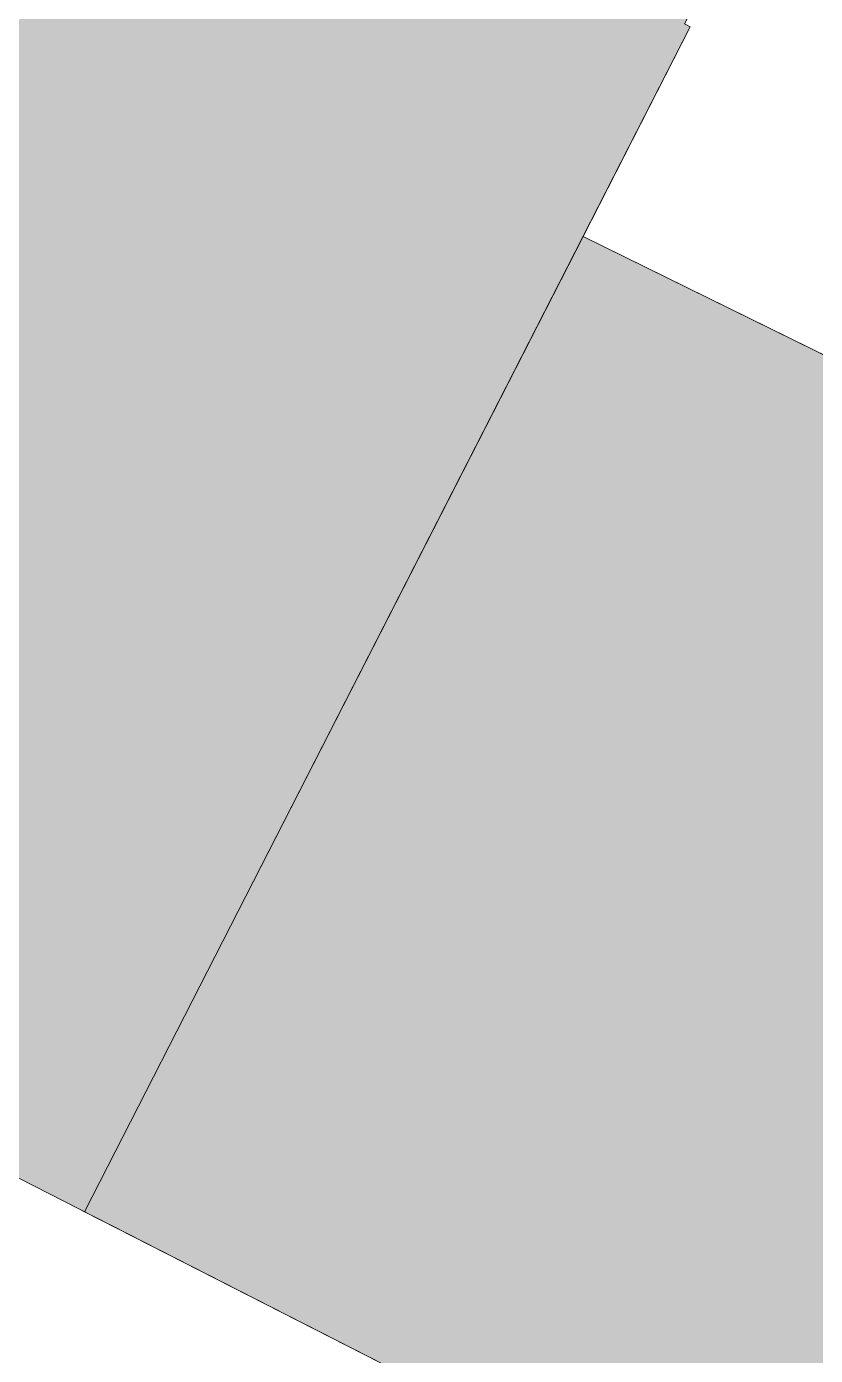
# Model space of a CAD drawing. Header units: metres. Extents: x 662613 to 666742, y 2728069 to 2732733.
# Drawn here: x 664256.79 to 664275.8, y 2730646.79 to 2730678.84 of the extents above; entities that cross this region are included whole.
import ezdxf

# ---------------------------------------------------------------- set-up
doc = ezdxf.new("R2010")
doc.units = ezdxf.units.M
doc.header["$MEASUREMENT"] = 0
doc.layers.add('Open area$0$INTENSIVE LANDSCAPING AND PLAZAS', color=7, linetype='Continuous', true_color=0xecf9e2)
doc.layers.add('Xref_DQ_MasterPlan_2024$0$DQ_PLOTS', color=252, linetype='Continuous', lineweight=15)

# ---------------------------------------------------------------- blocks, each defined once
blk = doc.blocks.new('Xref_DQ_MasterPlan_2024')
at = {"layer": 'Xref_DQ_MasterPlan_2024$0$DQ_PLOTS'}
for points in [[(664272.646, 2730678.899), (664272.785, 2730678.827), (664261.889, 2730657.504), (664258.185, 2730650.255), (664258.046, 2730650.326), (664250.838, 2730654.009), (664254.574, 2730661.321), (664254.594, 2730661.363), (664247.995, 2730664.891), (664217.292, 2730727.474)], [(664250.838, 2730654.009), (664258.046, 2730650.326), (664270.451, 2730643.987), (664291.291, 2730633.338), (664291.014, 2730632.79), (664290.062, 2730630.909), (664289.222, 2730629.274), (664287.464, 2730625.452), (664286.999, 2730624.402), (664285.745, 2730621.573), (664283.849, 2730616.934), (664282.267, 2730612.731)]]:
    blk.add_lwpolyline(points, dxfattribs=at)
for points in [[(664310.643, 2730729.205), (664279.885, 2730669.009), (664270.203, 2730673.774), (664272.785, 2730678.827), (664272.646, 2730678.899), (664298.581, 2730729.654), (664300.895, 2730734.183), (664310.643, 2730729.205)], [(664294.191, 2730639.07), (664291.291, 2730633.338), (664270.451, 2730643.987), (664258.185, 2730650.255), (664261.889, 2730657.504), (664270.203, 2730673.774), (664303.499, 2730657.386), (664302.458, 2730655.317), (664301.572, 2730653.606), (664299.975, 2730650.476), (664299.87, 2730650.269), (664298.304, 2730647.159), (664298.056, 2730646.675), (664296.594, 2730643.822), (664296.296, 2730643.241), (664295.141, 2730640.951), (664294.824, 2730640.321), (664294.784, 2730640.243), (664294.191, 2730639.07)]]:
    blk.add_lwpolyline(points, close=True, dxfattribs=at)
blk = doc.blocks.new('Open area')
at = {"layer": 'Open area$0$INTENSIVE LANDSCAPING AND PLAZAS'}
for points in [[(664216.287, 2730777.214), (664216.298, 2730777.235), (664226.006, 2730772.316), (664226.808, 2730771.909), (664230.656, 2730769.959), (664239.895, 2730765.278), (664243.873, 2730763.262), (664244.249, 2730763.071), (664246.338, 2730762.013), (664249.837, 2730760.24), (664254.145, 2730758.057), (664300.895, 2730734.183), (664272.646, 2730678.899), (664272.785, 2730678.827), (664261.889, 2730657.504), (664258.185, 2730650.255), (664258.046, 2730650.326), (664250.838, 2730654.009), (664254.574, 2730661.321), (664254.594, 2730661.363), (664247.995, 2730664.891), (664217.292, 2730727.474), (664216.153, 2730729.795), (664214.229, 2730733.718), (664213.038, 2730736.145), (664210.933, 2730740.436), (664210.291, 2730741.745), (664209.237, 2730743.892), (664206.795, 2730748.87), (664204.502, 2730753.544), (664205.411, 2730755.369), (664205.707, 2730755.963), (664206.023, 2730756.598), (664206.952, 2730758.463), (664215.153, 2730774.937), (664215.789, 2730776.213), (664216.287, 2730777.214)], [(664294.191, 2730639.07), (664291.291, 2730633.338), (664270.451, 2730643.987), (664258.185, 2730650.255), (664261.889, 2730657.504), (664270.203, 2730673.774), (664303.499, 2730657.386), (664302.458, 2730655.317), (664301.572, 2730653.606), (664299.975, 2730650.476), (664299.87, 2730650.269), (664298.304, 2730647.159), (664298.056, 2730646.675), (664296.594, 2730643.822), (664296.296, 2730643.241), (664295.141, 2730640.951), (664294.824, 2730640.321), (664294.784, 2730640.243), (664294.191, 2730639.07)]]:
    blk.add_hatch(color=256, dxfattribs=at).paths.add_polyline_path(points, flags=0)

msp = doc.modelspace()

# ---------------------------------------------------------------- block references
for name in ['Xref_DQ_MasterPlan_2024', 'Open area']:
    msp.add_blockref(name, (0, 0))

doc.saveas('drawing.dxf')
